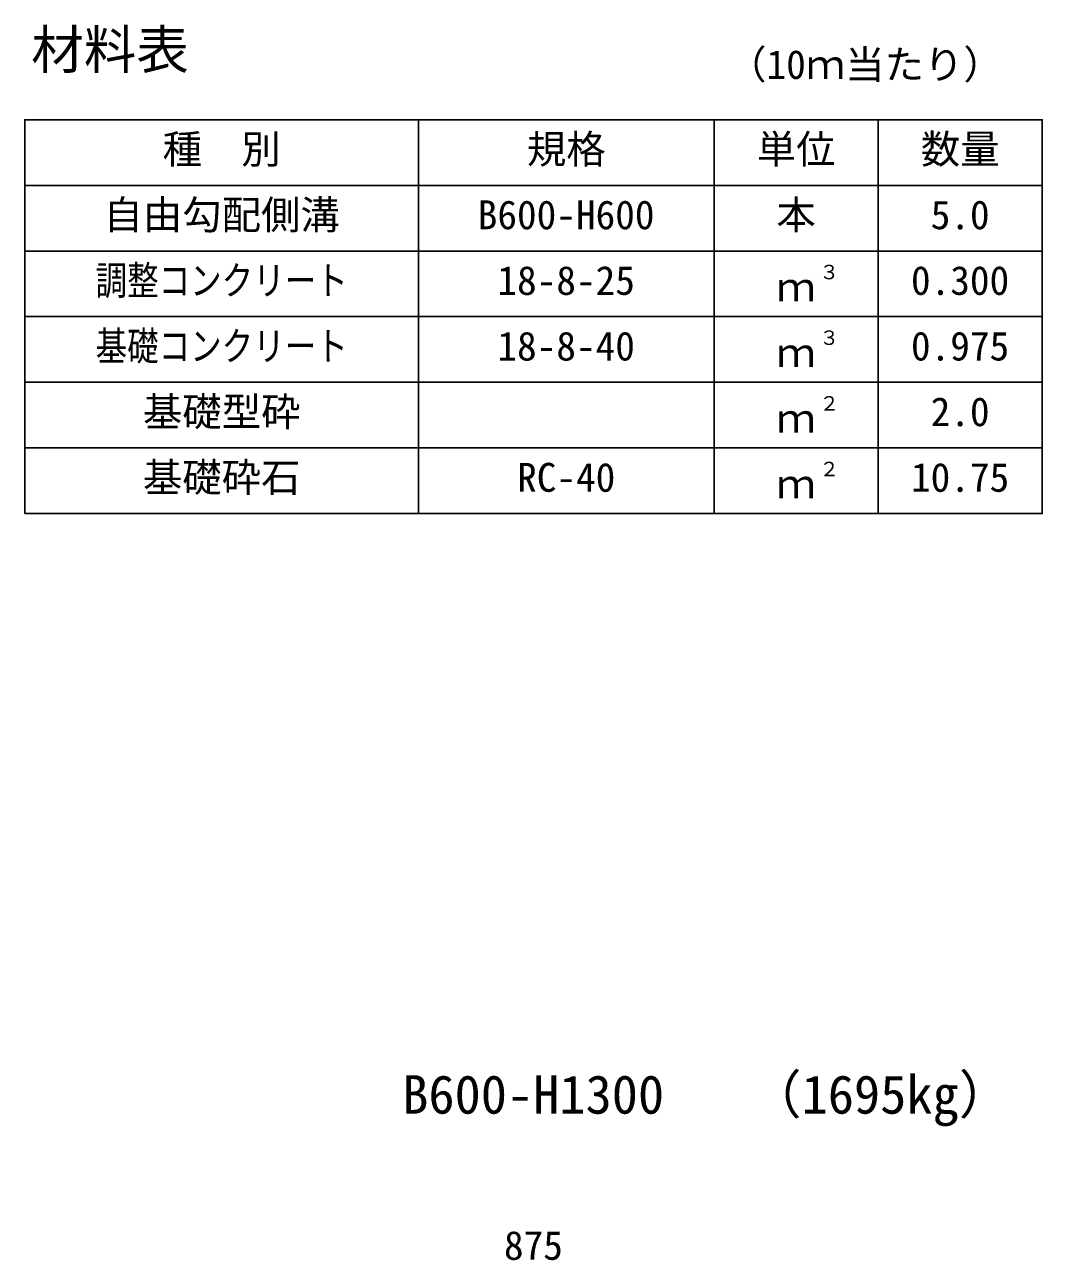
# Model space of a CAD drawing. Units: millimetres, scale not verified. Extents: x -16800 to 16800, y -5940 to 5940.
# Drawn here: x 5307 to 6857, y 28 to 1910 of the extents above; entities that cross this region are included whole.
import ezdxf
from ezdxf.enums import TextEntityAlignment as Align

# ---------------------------------------------------------------- set-up
doc = ezdxf.new("R2010")
doc.units = ezdxf.units.MM
doc.header["$LTSCALE"] = 20
for name, color, linetype, lineweight in [('0-0_DIM', 7, 'Continuous', 25), ('0-3_HYO', 3, 'Continuous', 25), ('0-4_HYO2', 4, 'Continuous', 25), ('0-6_TXT', 7, 'Continuous', 25)]:
    doc.layers.add(name, color=color, linetype=linetype, lineweight=lineweight)
doc.styles.add('ＭＳ ゴシック', font='')
doc.styles.get('ＭＳ ゴシック').set_extended_font_data('MS Gothic')

msp = doc.modelspace()

# ---------------------------------------------------------------- linework, layer by layer
at = {"layer": '0-3_HYO'}
for p, q in [((5906.78, 1765.2), (5906.78, 1165.2)), ((6356.78, 1765.2), (6356.78, 1165.2)), ((6606.78, 1765.2), (6606.78, 1165.2)), ((5306.78, 1665.2), (6856.78, 1665.2))]:
    msp.add_line(p, q, dxfattribs=at)
msp.add_lwpolyline([(5306.78, 1165.2), (6856.78, 1165.2), (6856.78, 1765.2), (5306.78, 1765.2)], close=True, dxfattribs=at)
at = {"layer": '0-4_HYO2'}
for p, q in [((5306.78, 1565.2), (6856.78, 1565.2)), ((5306.78, 1465.2), (6856.78, 1465.2)), ((5306.78, 1365.2), (6856.78, 1365.2)), ((5306.78, 1265.2), (6856.78, 1265.2))]:
    msp.add_line(p, q, dxfattribs=at)

# ---------------------------------------------------------------- texts
at = {"layer": '0-0_DIM', "style": 'ＭＳ ゴシック'}
msp.add_text('875', height=43.99, dxfattribs=at).set_placement((6036.78, 15.08), align=Align.BOTTOM_LEFT)
at = {"layer": '0-6_TXT', "style": 'ＭＳ ゴシック'}
for s, height, p in [('材料表', 58.65, (5316.78, 1825.2)), ('（10ｍ当たり）', 43.99, (6376.78, 1814.2)), ('種\u3000別', 43.99, (5516.78, 1685.2)), ('規格', 43.99, (6071.78, 1685.2)), ('単位', 43.99, (6421.78, 1685.2)), ('数量', 43.99, (6671.78, 1685.2)), ('自由勾配側溝', 43.99, (5426.78, 1585.2)), ('B600-H600', 43.99, (5996.78, 1585.2)), ('本', 43.99, (6451.78, 1585.2)), ('5.0', 43.99, (6686.78, 1585.2)), ('３', 21.99, (6517.32, 1515.57)), ('18-8-25', 43.99, (6026.78, 1485.2)), ('0.300', 43.99, (6656.78, 1485.2)), ('ｍ', 43.99, (6451.78, 1475.2)), ('18-8-40', 43.99, (6026.78, 1385.2)), ('３', 21.99, (6517.32, 1415.57)), ('0.975', 43.99, (6656.78, 1385.2)), ('ｍ', 43.99, (6451.78, 1375.2)), ('基礎型砕', 43.99, (5486.78, 1285.2)), ('２', 21.99, (6517.32, 1315.57)), ('2.0', 43.99, (6686.78, 1285.2)), ('ｍ', 43.99, (6451.78, 1275.2)), ('基礎砕石', 43.99, (5486.78, 1185.2)), ('RC-40', 43.99, (6056.78, 1185.2)), ('２', 21.99, (6517.32, 1215.57)), ('10.75', 43.99, (6656.78, 1185.2)), ('ｍ', 43.99, (6451.78, 1175.2)), ('B600-H1300', 58.65, (5881.78, 233.34)), ('（1695kg）', 58.65, (6410.15, 233.34))]:
    msp.add_text(s, height=height, dxfattribs=at).set_placement(p, align=Align.BOTTOM_LEFT)
at = {"layer": '0-6_TXT', "style": 'ＭＳ ゴシック', "width": 0.8}
for s, p in [('調整コンクリート', (5414.78, 1485.2)), ('基礎コンクリート', (5414.78, 1385.2))]:
    msp.add_text(s, height=43.99, dxfattribs=at).set_placement(p, align=Align.BOTTOM_LEFT)

doc.saveas('drawing.dxf')
